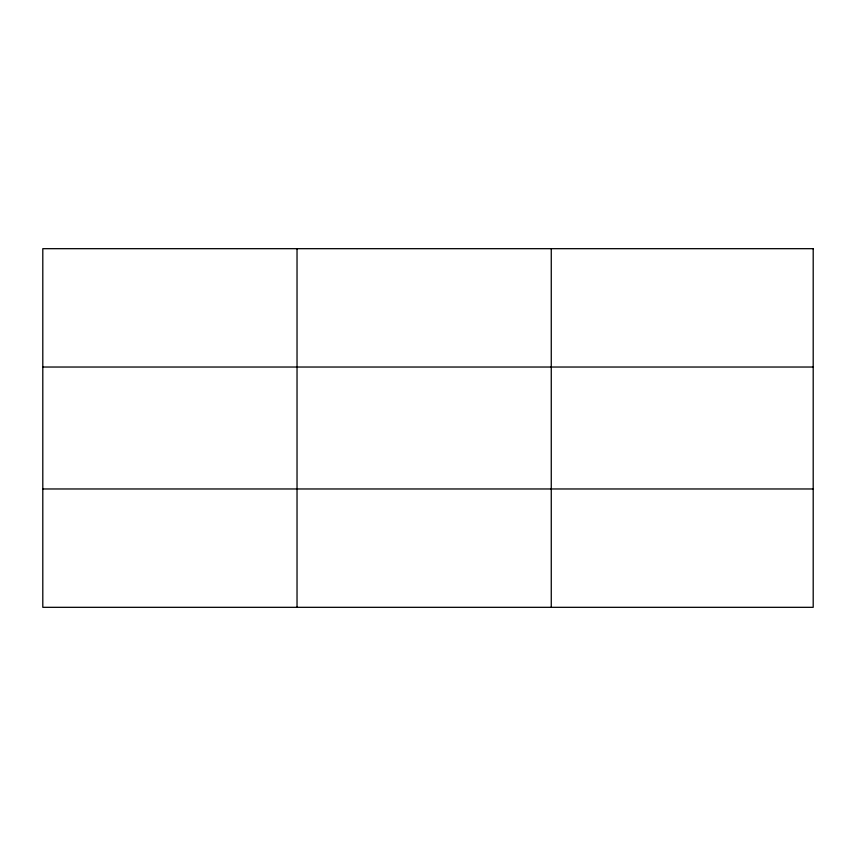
<?xml version="1.0" encoding="UTF-8"?>
<svg xmlns="http://www.w3.org/2000/svg" width="856" height="856" viewBox="0 0 856 856"><rect width="100%" height="100%" fill="white"/><g stroke="black" fill="none" stroke-linecap="round" stroke-linejoin="round"><path stroke-width="1.28" d="M297.032 607.321L297.032 248.679M551.264 607.321L551.264 248.679M42.8 367.031L813.2 367.031M42.8 488.969L813.2 488.969M813.2 248.679L813.2 607.321L42.8 607.321L42.8 248.679L813.2 248.679"/></g></svg>
